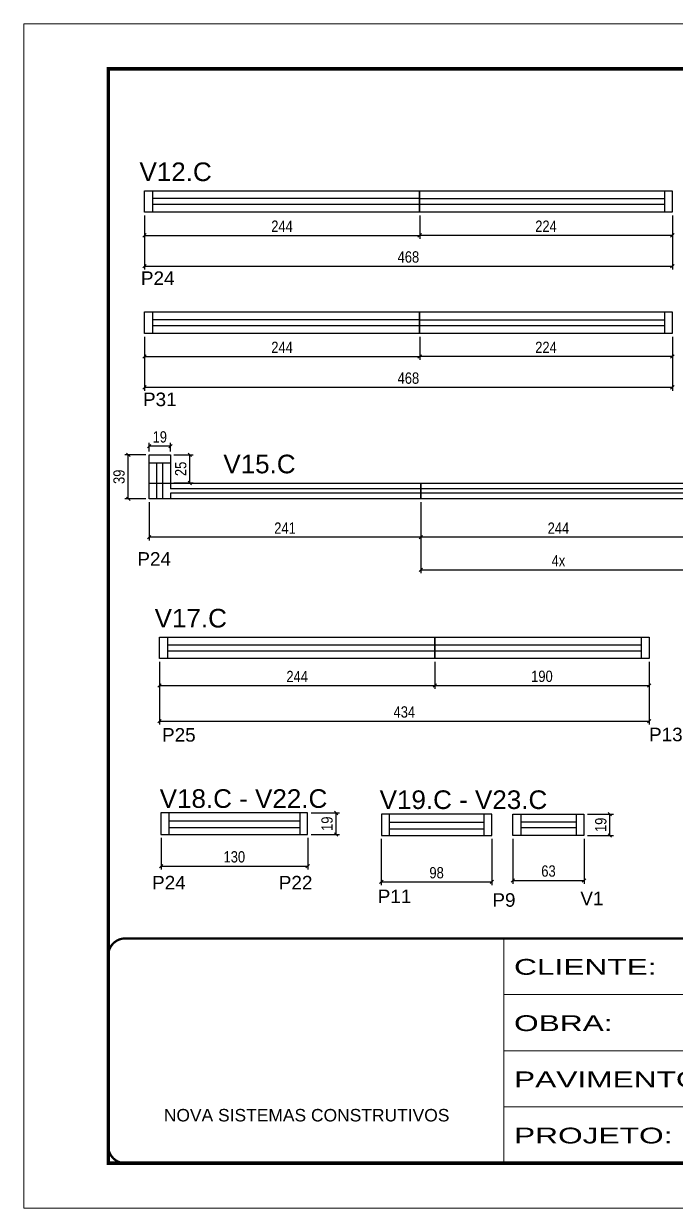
# Model space of a CAD drawing. Header units: millimetres. Extents: x 2437 to 8691, y -1523 to 4121.
# Drawn here: x 7206 to 7784, y -375 to 675 of the extents above; entities that cross this region are included whole.
import ezdxf

# ---------------------------------------------------------------- set-up
doc = ezdxf.new("R2010")
doc.units = ezdxf.units.MM
doc.linetypes.add('CONTINUO', pattern=[0])
doc.linetypes.add('DASHED', pattern=[0.75, 0.5, -0.25])
for name, color, linetype in [('5', 5, 'Continuous'), ('COTA', 241, 'Continuous'), ('NOMENCLATURA', 7, 'Continuous'), ('Painéis', 200, 'Continuous'), ('SARR_2.2x7', 40, 'Continuous'), ('SARR_EDITAR', 141, 'Continuous')]:
    doc.layers.add(name, color=color, linetype=linetype)
doc.layers.add('Folhas', color=255, linetype='Continuous', lineweight=9)
doc.layers.add('SARRAFO DE PRESSAO', color=251, linetype='DASHED', lineweight=9)
doc.styles.add('ARIAL', font='arial.ttf')
doc.styles.add('COTA TECNICA', font='techl___.ttf', dxfattribs={"height": 10})
doc.styles.add('COTA TECNICA-50', font='techl___.ttf', dxfattribs={"height": 10})
doc.styles.get("Standard").update_dxf_attribs({"font": 'arial.ttf'})
doc.styles.add('Tecnologia', font='')
doc.styles.get('Tecnologia').set_extended_font_data('Forgotten Futurist')
doc.dimstyles.new('COTA PAINEL-50', dxfattribs={"dimtxt": 10, "dimasz": 3, "dimexe": 3, "dimexo": 3, "dimgap": 3, "dimtad": 1, "dimdec": 1, "dimzin": 12, "dimdsep": 46, "dimtxsty": 'COTA TECNICA-50', "dimblk1": 'OBLIQUE', "dimblk2": 'OBLIQUE', "dimsah": 1, "dimcen": 0.9, "dimclrd": 4, "dimclre": 4, "dimclrt": 240, "dimadec": 1, "dimazin": 3, "dimtfac": 1, "dimtdec": 1, "dimtmove": 0, "dimatfit": 3, "dimfxl": 1, "dimtolj": 1, "dimtzin": 12, "dimarcsym": 0})
doc.dimstyles.new('PAINEL', dxfattribs={"dimtxt": 10, "dimasz": 3, "dimexe": 3, "dimexo": 3, "dimgap": 3, "dimtad": 1, "dimdec": 1, "dimzin": 12, "dimdsep": 46, "dimtxsty": 'COTA TECNICA', "dimblk1": 'OBLIQUE', "dimblk2": 'OBLIQUE', "dimsah": 1, "dimcen": 0.9, "dimclrd": 4, "dimclre": 4, "dimclrt": 240, "dimadec": 1, "dimazin": 3, "dimtfac": 1, "dimtdec": 1, "dimtmove": 0, "dimatfit": 3, "dimfxl": 1, "dimtolj": 1, "dimtzin": 12, "dimarcsym": 0})

# ---------------------------------------------------------------- blocks, each defined once
blk = doc.blocks.new('9999999999')
at = {"color": 30, "linetype": 'CONTINUO'}
for p, q in [((98564.6, 34230.2), (98564.6, 34429.4)), ((98564.6, 34379.6), (99584, 34379.6)), ((98564.6, 34329.8), (99488, 34329.8)), ((98564.6, 34280), (99488, 34280))]:
    blk.add_line(p, q, dxfattribs=at)
at = {"color": 30, "linetype": 'CONTINUO', "const_width": 2}
blk.add_lwpolyline([(99584, 34230.2), (99584, 34414.4, 0.414214), (99569, 34429.4), (98229, 34429.4, 0.414214), (98214, 34414.4), (98214, 34245.2, 0.414214), (98229, 34230.2), (99584, 34230.2)], format="xyb", dxfattribs=at)
at = {"layer": 'Folhas'}
blk.add_lwpolyline([(98139, 34190.2), (99624, 34190.2), (99624, 35240.2), (98139, 35240.2)], close=True, dxfattribs=at)
at = {"layer": 'Folhas', "color": 30, "const_width": 3}
blk.add_lwpolyline([(98214, 34230.2), (99584, 34230.2), (99584, 35200.2), (98214, 35200.2)], close=True, dxfattribs=at)
at = {"color": 7, "linetype": 'Continuous', "ltscale": 5, "style": 'ARIAL'}
blk.add_text('NOVA SISTEMAS CONSTRUTIVOS', height=11.059, dxfattribs=at).set_placement((98263.2, 34267.2))
at = {"layer": 'Folhas', "color": 7, "style": 'Tecnologia', "width": 1.5}
for s, p in [('CLIENTE:', (98573.7, 34397.2)), ('OBRA:', (98573.7, 34347.3)), ('PAVIMENTO:', (98573.7, 34297.5)), ('PROJETO:', (98573.7, 34247.7))]:
    blk.add_text(s, height=14, dxfattribs=at).set_placement(p)
blk = doc.blocks.new('_Oblique')
at = {"color": 0, "linetype": 'ByBlock', "lineweight": -2}
blk.add_line((-0.5, -0.5), (0.5, 0.5), dxfattribs=at)
blk = doc.blocks.new('*D484')
at = {"layer": 'COTA', "color": 4, "linetype": 'ByBlock', "lineweight": -2, "transparency": 16777216}
for p, q in [((7312.9, 505.1), (7312.9, 484.5)), ((7556.9, 505.1), (7556.9, 484.5)), ((7312.9, 487.5), (7556.9, 487.5))]:
    blk.add_line(p, q, dxfattribs=at)
at = {"layer": 'Defpoints', "color": 0, "linetype": 'ByBlock', "transparency": 16777216}
for p in [(7312.9, 508.1), (7556.9, 508.1), (7556.9, 487.5)]:
    blk.add_point(p, dxfattribs=at)
at = {"layer": 'COTA', "color": 4, "linetype": 'ByBlock', "lineweight": -2, "transparency": 16777216, "xscale": 3, "yscale": 3, "zscale": 3, "rotation": 180}
blk.add_blockref('_Oblique', (7312.9, 487.5), dxfattribs=at)
at = {"layer": 'COTA', "color": 4, "linetype": 'ByBlock', "lineweight": -2, "transparency": 16777216, "xscale": 3, "yscale": 3, "zscale": 3}
blk.add_blockref('_Oblique', (7556.9, 487.5), dxfattribs=at)
at = {"layer": 'COTA', "color": 240, "linetype": 'ByBlock', "transparency": 16777216, "insert": (7434.9, 495.6), "char_height": 10, "attachment_point": 5, "style": 'COTA TECNICA-50'}
blk.add_mtext('\\A1;244', dxfattribs=at)
blk = doc.blocks.new('*D485')
at = {"layer": 'COTA', "color": 4, "linetype": 'ByBlock', "lineweight": -2, "transparency": 16777216}
for p, q in [((7556.9, 505.1), (7556.9, 484.5)), ((7780.9, 505.1), (7780.9, 484.5)), ((7780.9, 487.5), (7556.9, 487.5))]:
    blk.add_line(p, q, dxfattribs=at)
at = {"layer": 'Defpoints', "color": 0, "linetype": 'ByBlock', "transparency": 16777216}
for p in [(7556.9, 508.1), (7780.9, 508.1), (7556.9, 487.5)]:
    blk.add_point(p, dxfattribs=at)
at = {"layer": 'COTA', "color": 4, "linetype": 'ByBlock', "lineweight": -2, "transparency": 16777216, "xscale": 3, "yscale": 3, "zscale": 3, "rotation": 180}
blk.add_blockref('_Oblique', (7556.9, 487.5), dxfattribs=at)
at = {"layer": 'COTA', "color": 4, "linetype": 'ByBlock', "lineweight": -2, "transparency": 16777216, "xscale": 3, "yscale": 3, "zscale": 3}
blk.add_blockref('_Oblique', (7780.9, 487.5), dxfattribs=at)
at = {"layer": 'COTA', "color": 240, "linetype": 'ByBlock', "transparency": 16777216, "insert": (7668.9, 495.6), "char_height": 10, "attachment_point": 5, "style": 'COTA TECNICA-50'}
blk.add_mtext('\\A1;224', dxfattribs=at)
blk = doc.blocks.new('*D504')
at = {"layer": 'COTA', "color": 4, "lineweight": -2, "transparency": 16777216}
for p, q in [((7312.9, 505.1), (7312.9, 457.2)), ((7780.9, 505.1), (7780.9, 457.2)), ((7312.9, 460.2), (7780.9, 460.2))]:
    blk.add_line(p, q, dxfattribs=at)
at = {"layer": 'Defpoints', "color": 0, "transparency": 16777216}
for p in [(7312.9, 508.1), (7780.9, 508.1), (7780.9, 460.2)]:
    blk.add_point(p, dxfattribs=at)
at = {"layer": 'COTA', "color": 4, "lineweight": -2, "transparency": 16777216, "xscale": 3, "yscale": 3, "zscale": 3, "rotation": 180}
blk.add_blockref('_Oblique', (7312.9, 460.2), dxfattribs=at)
at = {"layer": 'COTA', "color": 4, "lineweight": -2, "transparency": 16777216, "xscale": 3, "yscale": 3, "zscale": 3}
blk.add_blockref('_Oblique', (7780.9, 460.2), dxfattribs=at)
at = {"layer": 'COTA', "color": 240, "transparency": 16777216, "insert": (7546.9, 468.3), "char_height": 10, "attachment_point": 5, "style": 'COTA TECNICA'}
blk.add_mtext('\\A1;468', dxfattribs=at)
blk = doc.blocks.new('*D488')
at = {"layer": 'COTA', "color": 4, "linetype": 'ByBlock', "lineweight": -2, "transparency": 16777216}
for p, q in [((7312.9, 397.6), (7312.9, 377.1)), ((7556.9, 397.6), (7556.9, 377.1)), ((7312.9, 380.1), (7556.9, 380.1))]:
    blk.add_line(p, q, dxfattribs=at)
at = {"layer": 'Defpoints', "color": 0, "linetype": 'ByBlock', "transparency": 16777216}
for p in [(7312.9, 400.6), (7556.9, 400.6), (7556.9, 380.1)]:
    blk.add_point(p, dxfattribs=at)
at = {"layer": 'COTA', "color": 4, "linetype": 'ByBlock', "lineweight": -2, "transparency": 16777216, "xscale": 3, "yscale": 3, "zscale": 3, "rotation": 180}
blk.add_blockref('_Oblique', (7312.9, 380.1), dxfattribs=at)
at = {"layer": 'COTA', "color": 4, "linetype": 'ByBlock', "lineweight": -2, "transparency": 16777216, "xscale": 3, "yscale": 3, "zscale": 3}
blk.add_blockref('_Oblique', (7556.9, 380.1), dxfattribs=at)
at = {"layer": 'COTA', "color": 240, "linetype": 'ByBlock', "transparency": 16777216, "insert": (7434.9, 388.2), "char_height": 10, "attachment_point": 5, "style": 'COTA TECNICA-50'}
blk.add_mtext('\\A1;244', dxfattribs=at)
blk = doc.blocks.new('*D489')
at = {"layer": 'COTA', "color": 4, "linetype": 'ByBlock', "lineweight": -2, "transparency": 16777216}
for p, q in [((7556.9, 397.6), (7556.9, 377.1)), ((7780.9, 397.6), (7780.9, 377.1)), ((7780.9, 380.1), (7556.9, 380.1))]:
    blk.add_line(p, q, dxfattribs=at)
at = {"layer": 'Defpoints', "color": 0, "linetype": 'ByBlock', "transparency": 16777216}
for p in [(7556.9, 400.6), (7780.9, 400.6), (7556.9, 380.1)]:
    blk.add_point(p, dxfattribs=at)
at = {"layer": 'COTA', "color": 4, "linetype": 'ByBlock', "lineweight": -2, "transparency": 16777216, "xscale": 3, "yscale": 3, "zscale": 3, "rotation": 180}
blk.add_blockref('_Oblique', (7556.9, 380.1), dxfattribs=at)
at = {"layer": 'COTA', "color": 4, "linetype": 'ByBlock', "lineweight": -2, "transparency": 16777216, "xscale": 3, "yscale": 3, "zscale": 3}
blk.add_blockref('_Oblique', (7780.9, 380.1), dxfattribs=at)
at = {"layer": 'COTA', "color": 240, "linetype": 'ByBlock', "transparency": 16777216, "insert": (7668.9, 388.2), "char_height": 10, "attachment_point": 5, "style": 'COTA TECNICA-50'}
blk.add_mtext('\\A1;224', dxfattribs=at)
blk = doc.blocks.new('*D506')
at = {"layer": 'COTA', "color": 4, "lineweight": -2, "transparency": 16777216}
for p, q in [((7312.9, 397.6), (7312.9, 349.8)), ((7780.9, 397.6), (7780.9, 349.8)), ((7312.9, 352.8), (7780.9, 352.8))]:
    blk.add_line(p, q, dxfattribs=at)
at = {"layer": 'Defpoints', "color": 0, "transparency": 16777216}
for p in [(7312.9, 400.6), (7780.9, 400.6), (7780.9, 352.8)]:
    blk.add_point(p, dxfattribs=at)
at = {"layer": 'COTA', "color": 4, "lineweight": -2, "transparency": 16777216, "xscale": 3, "yscale": 3, "zscale": 3, "rotation": 180}
blk.add_blockref('_Oblique', (7312.9, 352.8), dxfattribs=at)
at = {"layer": 'COTA', "color": 4, "lineweight": -2, "transparency": 16777216, "xscale": 3, "yscale": 3, "zscale": 3}
blk.add_blockref('_Oblique', (7780.9, 352.8), dxfattribs=at)
at = {"layer": 'COTA', "color": 240, "transparency": 16777216, "insert": (7546.9, 360.9), "char_height": 10, "attachment_point": 5, "style": 'COTA TECNICA'}
blk.add_mtext('\\A1;468', dxfattribs=at)
blk = doc.blocks.new('*D507')
at = {"layer": 'COTA', "color": 4, "linetype": 'ByBlock', "lineweight": -2, "transparency": 16777216}
for p, q in [((7522.9, -47.5), (7522.9, -88.6)), ((7620.9, -47.5), (7620.9, -88.6)), ((7522.9, -85.6), (7620.9, -85.6))]:
    blk.add_line(p, q, dxfattribs=at)
at = {"layer": 'Defpoints', "color": 0, "linetype": 'ByBlock', "transparency": 16777216}
for p in [(7522.9, -44.5), (7620.9, -44.5), (7620.9, -85.6)]:
    blk.add_point(p, dxfattribs=at)
at = {"layer": 'COTA', "color": 4, "linetype": 'ByBlock', "lineweight": -2, "transparency": 16777216, "xscale": 3, "yscale": 3, "zscale": 3, "rotation": 180}
blk.add_blockref('_Oblique', (7522.9, -85.6), dxfattribs=at)
at = {"layer": 'COTA', "color": 4, "linetype": 'ByBlock', "lineweight": -2, "transparency": 16777216, "xscale": 3, "yscale": 3, "zscale": 3}
blk.add_blockref('_Oblique', (7620.9, -85.6), dxfattribs=at)
at = {"layer": 'COTA', "color": 240, "linetype": 'ByBlock', "transparency": 16777216, "insert": (7571.9, -77.5), "char_height": 10, "attachment_point": 5, "style": 'COTA TECNICA-50'}
blk.add_mtext('\\A1;98', dxfattribs=at)
blk = doc.blocks.new('*D490')
at = {"layer": 'COTA', "color": 4, "linetype": 'ByBlock', "lineweight": -2, "transparency": 16777216}
for p, q in [((7639.6, -47.5), (7639.6, -87.3)), ((7702.6, -47.5), (7702.6, -87.3)), ((7639.6, -84.3), (7702.6, -84.3))]:
    blk.add_line(p, q, dxfattribs=at)
at = {"layer": 'Defpoints', "color": 0, "linetype": 'ByBlock', "transparency": 16777216}
for p in [(7639.6, -44.5), (7702.6, -44.5), (7702.6, -84.3)]:
    blk.add_point(p, dxfattribs=at)
at = {"layer": 'COTA', "color": 4, "linetype": 'ByBlock', "lineweight": -2, "transparency": 16777216, "xscale": 3, "yscale": 3, "zscale": 3, "rotation": 180}
blk.add_blockref('_Oblique', (7639.6, -84.3), dxfattribs=at)
at = {"layer": 'COTA', "color": 4, "linetype": 'ByBlock', "lineweight": -2, "transparency": 16777216, "xscale": 3, "yscale": 3, "zscale": 3}
blk.add_blockref('_Oblique', (7702.6, -84.3), dxfattribs=at)
at = {"layer": 'COTA', "color": 240, "linetype": 'ByBlock', "transparency": 16777216, "insert": (7671.1, -76), "char_height": 10, "attachment_point": 5, "style": 'COTA TECNICA-50'}
blk.add_mtext('\\A1;63', dxfattribs=at)
blk = doc.blocks.new('*D511')
at = {"layer": 'COTA', "color": 4, "linetype": 'ByBlock', "lineweight": -2, "transparency": 16777216}
for p, q in [((7327.6, -46.5), (7327.6, -74.7)), ((7457.6, -46.5), (7457.6, -74.7)), ((7327.6, -71.7), (7457.6, -71.7))]:
    blk.add_line(p, q, dxfattribs=at)
at = {"layer": 'Defpoints', "color": 0, "linetype": 'ByBlock', "transparency": 16777216}
for p in [(7327.6, -43.5), (7457.6, -43.5), (7457.6, -71.7)]:
    blk.add_point(p, dxfattribs=at)
at = {"layer": 'COTA', "color": 4, "linetype": 'ByBlock', "lineweight": -2, "transparency": 16777216, "xscale": 3, "yscale": 3, "zscale": 3, "rotation": 180}
blk.add_blockref('_Oblique', (7327.6, -71.7), dxfattribs=at)
at = {"layer": 'COTA', "color": 4, "linetype": 'ByBlock', "lineweight": -2, "transparency": 16777216, "xscale": 3, "yscale": 3, "zscale": 3}
blk.add_blockref('_Oblique', (7457.6, -71.7), dxfattribs=at)
at = {"layer": 'COTA', "color": 240, "linetype": 'ByBlock', "transparency": 16777216, "insert": (7392.6, -63.4), "char_height": 10, "attachment_point": 5, "style": 'COTA TECNICA-50'}
blk.add_mtext('\\A1;130', dxfattribs=at)
blk = doc.blocks.new('*D498')
at = {"layer": 'COTA', "color": 4, "lineweight": -2, "transparency": 16777216}
for p, q in [((7460.6, -24.5), (7485.9, -24.5)), ((7482.9, -43.5), (7482.9, -24.5)), ((7460.6, -43.5), (7485.9, -43.5))]:
    blk.add_line(p, q, dxfattribs=at)
at = {"layer": 'Defpoints', "color": 0, "transparency": 16777216}
for p in [(7457.6, -24.5), (7482.9, -24.5), (7457.6, -43.5)]:
    blk.add_point(p, dxfattribs=at)
at = {"layer": 'COTA', "color": 4, "lineweight": -2, "transparency": 16777216, "xscale": 3, "yscale": 3, "zscale": 3}
for p, rotation in [((7482.9, -24.5), 90), ((7482.9, -43.5), 270)]:
    blk.add_blockref('_Oblique', p, dxfattribs=dict(at, rotation=rotation))
at = {"layer": 'COTA', "color": 240, "transparency": 16777216, "insert": (7474.8, -34), "char_height": 10, "attachment_point": 5, "rotation": 90, "style": 'COTA TECNICA'}
blk.add_mtext('\\A1;19', dxfattribs=at)
blk = doc.blocks.new('*D475')
at = {"layer": 'COTA', "color": 4, "lineweight": -2, "transparency": 16777216}
for p, q in [((7317, 251), (7317, 216.9)), ((7558, 251), (7558, 216.9)), ((7558, 219.9), (7317, 219.9))]:
    blk.add_line(p, q, dxfattribs=at)
at = {"layer": 'Defpoints', "color": 0, "transparency": 16777216}
for p in [(7317, 254), (7558, 254), (7317, 219.9)]:
    blk.add_point(p, dxfattribs=at)
at = {"layer": 'COTA', "color": 4, "lineweight": -2, "transparency": 16777216, "xscale": 3, "yscale": 3, "zscale": 3, "rotation": 180}
blk.add_blockref('_Oblique', (7317, 219.9), dxfattribs=at)
at = {"layer": 'COTA', "color": 4, "lineweight": -2, "transparency": 16777216, "xscale": 3, "yscale": 3, "zscale": 3}
blk.add_blockref('_Oblique', (7558, 219.9), dxfattribs=at)
at = {"layer": 'COTA', "color": 240, "transparency": 16777216, "insert": (7437.5, 228), "char_height": 10, "attachment_point": 5, "style": 'COTA TECNICA'}
blk.add_mtext('\\A1;241', dxfattribs=at)
blk = doc.blocks.new('*D476')
at = {"layer": 'COTA', "color": 4, "lineweight": -2, "transparency": 16777216}
for p, q in [((7557.9, 251), (7557.9, 188)), ((7801.9, 251), (7801.9, 188)), ((7557.9, 191), (7801.9, 191))]:
    blk.add_line(p, q, dxfattribs=at)
at = {"layer": 'Defpoints', "color": 0, "transparency": 16777216}
for p in [(7557.9, 254), (7801.9, 254), (7801.9, 191)]:
    blk.add_point(p, dxfattribs=at)
at = {"layer": 'COTA', "color": 4, "lineweight": -2, "transparency": 16777216, "xscale": 3, "yscale": 3, "zscale": 3, "rotation": 180}
blk.add_blockref('_Oblique', (7557.9, 191), dxfattribs=at)
at = {"layer": 'COTA', "color": 4, "lineweight": -2, "transparency": 16777216, "xscale": 3, "yscale": 3, "zscale": 3}
blk.add_blockref('_Oblique', (7801.9, 191), dxfattribs=at)
at = {"layer": 'COTA', "color": 240, "transparency": 16777216, "insert": (7679.9, 199.1), "char_height": 10, "attachment_point": 5, "style": 'COTA TECNICA'}
blk.add_mtext('\\A1;4x', dxfattribs=at)
blk = doc.blocks.new('*D477')
at = {"layer": 'COTA', "color": 4, "lineweight": -2, "transparency": 16777216}
for p, q in [((7557.9, 251), (7557.9, 216.9)), ((7801.9, 251), (7801.9, 216.9)), ((7801.9, 219.9), (7557.9, 219.9))]:
    blk.add_line(p, q, dxfattribs=at)
at = {"layer": 'Defpoints', "color": 0, "transparency": 16777216}
for p in [(7557.9, 254), (7801.9, 254), (7557.9, 219.9)]:
    blk.add_point(p, dxfattribs=at)
at = {"layer": 'COTA', "color": 4, "lineweight": -2, "transparency": 16777216, "xscale": 3, "yscale": 3, "zscale": 3, "rotation": 180}
blk.add_blockref('_Oblique', (7557.9, 219.9), dxfattribs=at)
at = {"layer": 'COTA', "color": 4, "lineweight": -2, "transparency": 16777216, "xscale": 3, "yscale": 3, "zscale": 3}
blk.add_blockref('_Oblique', (7801.9, 219.9), dxfattribs=at)
at = {"layer": 'COTA', "color": 240, "transparency": 16777216, "insert": (7679.9, 228), "char_height": 10, "attachment_point": 5, "style": 'COTA TECNICA'}
blk.add_mtext('\\A1;244', dxfattribs=at)
blk = doc.blocks.new('*D499')
at = {"layer": 'COTA', "color": 4, "lineweight": -2, "transparency": 16777216}
for p, q in [((7314, 293), (7295.6, 293)), ((7298.6, 254), (7298.6, 293)), ((7314, 254), (7295.6, 254))]:
    blk.add_line(p, q, dxfattribs=at)
at = {"layer": 'Defpoints', "color": 0, "transparency": 16777216}
for p in [(7298.6, 293), (7317, 293), (7317, 254)]:
    blk.add_point(p, dxfattribs=at)
at = {"layer": 'COTA', "color": 4, "lineweight": -2, "transparency": 16777216, "xscale": 3, "yscale": 3, "zscale": 3}
for p, rotation in [((7298.6, 293), 90), ((7298.6, 254), 270)]:
    blk.add_blockref('_Oblique', p, dxfattribs=dict(at, rotation=rotation))
at = {"layer": 'COTA', "color": 240, "transparency": 16777216, "insert": (7290.4, 273.5), "char_height": 10, "attachment_point": 5, "rotation": 90, "style": 'COTA TECNICA-50'}
blk.add_mtext('\\A1;39', dxfattribs=at)
blk = doc.blocks.new('*D500')
at = {"layer": 'COTA', "color": 4, "lineweight": -2, "transparency": 16777216}
for p, q in [((7339, 293), (7356.2, 293)), ((7353.2, 268), (7353.2, 293)), ((7339, 268), (7356.2, 268))]:
    blk.add_line(p, q, dxfattribs=at)
at = {"layer": 'Defpoints', "color": 0, "transparency": 16777216}
for p in [(7336, 293), (7353.2, 293), (7336, 268)]:
    blk.add_point(p, dxfattribs=at)
at = {"layer": 'COTA', "color": 4, "lineweight": -2, "transparency": 16777216, "xscale": 3, "yscale": 3, "zscale": 3}
for p, rotation in [((7353.2, 293), 90), ((7353.2, 268), 270)]:
    blk.add_blockref('_Oblique', p, dxfattribs=dict(at, rotation=rotation))
at = {"layer": 'COTA', "color": 240, "transparency": 16777216, "insert": (7345.1, 280.5), "char_height": 10, "attachment_point": 5, "rotation": 90, "style": 'COTA TECNICA-50'}
blk.add_mtext('\\A1;25', dxfattribs=at)
blk = doc.blocks.new('*D501')
at = {"layer": 'COTA', "color": 4, "lineweight": -2, "transparency": 16777216}
for p, q in [((7317, 296), (7317, 303.7)), ((7336, 300.7), (7317, 300.7)), ((7336, 296), (7336, 303.7))]:
    blk.add_line(p, q, dxfattribs=at)
at = {"layer": 'Defpoints', "color": 0, "transparency": 16777216}
for p in [(7317, 300.7), (7317, 293), (7336, 293)]:
    blk.add_point(p, dxfattribs=at)
at = {"layer": 'COTA', "color": 4, "lineweight": -2, "transparency": 16777216, "xscale": 3, "yscale": 3, "zscale": 3, "rotation": 180}
blk.add_blockref('_Oblique', (7317, 300.7), dxfattribs=at)
at = {"layer": 'COTA', "color": 4, "lineweight": -2, "transparency": 16777216, "xscale": 3, "yscale": 3, "zscale": 3}
blk.add_blockref('_Oblique', (7336, 300.7), dxfattribs=at)
at = {"layer": 'COTA', "color": 240, "transparency": 16777216, "insert": (7326.5, 308.8), "char_height": 10, "attachment_point": 5, "style": 'COTA TECNICA-50'}
blk.add_mtext('\\A1;19', dxfattribs=at)
blk = doc.blocks.new('*D478')
at = {"layer": 'COTA', "color": 4, "linetype": 'ByBlock', "lineweight": -2, "transparency": 16777216}
for p, q in [((7326.3, 109.4), (7326.3, 85.5)), ((7570.3, 109.4), (7570.3, 85.5)), ((7326.3, 88.5), (7570.3, 88.5))]:
    blk.add_line(p, q, dxfattribs=at)
at = {"layer": 'Defpoints', "color": 0, "linetype": 'ByBlock', "transparency": 16777216}
for p in [(7326.3, 112.4), (7570.3, 112.4), (7570.3, 88.5)]:
    blk.add_point(p, dxfattribs=at)
at = {"layer": 'COTA', "color": 4, "linetype": 'ByBlock', "lineweight": -2, "transparency": 16777216, "xscale": 3, "yscale": 3, "zscale": 3, "rotation": 180}
blk.add_blockref('_Oblique', (7326.3, 88.5), dxfattribs=at)
at = {"layer": 'COTA', "color": 4, "linetype": 'ByBlock', "lineweight": -2, "transparency": 16777216, "xscale": 3, "yscale": 3, "zscale": 3}
blk.add_blockref('_Oblique', (7570.3, 88.5), dxfattribs=at)
at = {"layer": 'COTA', "color": 240, "linetype": 'ByBlock', "transparency": 16777216, "insert": (7448.3, 96.5), "char_height": 10, "attachment_point": 5, "style": 'COTA TECNICA-50'}
blk.add_mtext('\\A1;244', dxfattribs=at)
blk = doc.blocks.new('*D479')
at = {"layer": 'COTA', "color": 4, "linetype": 'ByBlock', "lineweight": -2, "transparency": 16777216}
for p, q in [((7570.3, 109.4), (7570.3, 85.5)), ((7760.3, 109.4), (7760.3, 85.5)), ((7570.3, 88.5), (7760.3, 88.5))]:
    blk.add_line(p, q, dxfattribs=at)
at = {"layer": 'Defpoints', "color": 0, "linetype": 'ByBlock', "transparency": 16777216}
for p in [(7570.3, 112.4), (7760.3, 112.4), (7760.3, 88.5)]:
    blk.add_point(p, dxfattribs=at)
at = {"layer": 'COTA', "color": 4, "linetype": 'ByBlock', "lineweight": -2, "transparency": 16777216, "xscale": 3, "yscale": 3, "zscale": 3, "rotation": 180}
blk.add_blockref('_Oblique', (7570.3, 88.5), dxfattribs=at)
at = {"layer": 'COTA', "color": 4, "linetype": 'ByBlock', "lineweight": -2, "transparency": 16777216, "xscale": 3, "yscale": 3, "zscale": 3}
blk.add_blockref('_Oblique', (7760.3, 88.5), dxfattribs=at)
at = {"layer": 'COTA', "color": 240, "linetype": 'ByBlock', "transparency": 16777216, "insert": (7665.3, 96.6), "char_height": 10, "attachment_point": 5, "style": 'COTA TECNICA-50'}
blk.add_mtext('\\A1;190', dxfattribs=at)
blk = doc.blocks.new('*D502')
at = {"layer": 'COTA', "color": 4, "lineweight": -2, "transparency": 16777216}
for p, q in [((7326.3, 109.4), (7326.3, 53.8)), ((7760.3, 109.4), (7760.3, 53.8)), ((7326.3, 56.8), (7760.3, 56.8))]:
    blk.add_line(p, q, dxfattribs=at)
at = {"layer": 'Defpoints', "color": 0, "transparency": 16777216}
for p in [(7326.3, 112.4), (7760.3, 112.4), (7760.3, 56.8)]:
    blk.add_point(p, dxfattribs=at)
at = {"layer": 'COTA', "color": 4, "lineweight": -2, "transparency": 16777216, "xscale": 3, "yscale": 3, "zscale": 3, "rotation": 180}
blk.add_blockref('_Oblique', (7326.3, 56.8), dxfattribs=at)
at = {"layer": 'COTA', "color": 4, "lineweight": -2, "transparency": 16777216, "xscale": 3, "yscale": 3, "zscale": 3}
blk.add_blockref('_Oblique', (7760.3, 56.8), dxfattribs=at)
at = {"layer": 'COTA', "color": 240, "transparency": 16777216, "insert": (7543.3, 65), "char_height": 10, "attachment_point": 5, "style": 'COTA TECNICA'}
blk.add_mtext('\\A1;434', dxfattribs=at)
blk = doc.blocks.new('*D517')
at = {"layer": 'COTA', "color": 4, "lineweight": -2, "transparency": 16777216}
for p, q in [((7705.6, -25.5), (7728.6, -25.5)), ((7725.6, -44.5), (7725.6, -25.5)), ((7705.6, -44.5), (7728.6, -44.5))]:
    blk.add_line(p, q, dxfattribs=at)
at = {"layer": 'Defpoints', "color": 0, "transparency": 16777216}
for p in [(7702.6, -25.5), (7725.6, -25.5), (7702.6, -44.5)]:
    blk.add_point(p, dxfattribs=at)
at = {"layer": 'COTA', "color": 4, "lineweight": -2, "transparency": 16777216, "xscale": 3, "yscale": 3, "zscale": 3}
for p, rotation in [((7725.6, -25.5), 90), ((7725.6, -44.5), 270)]:
    blk.add_blockref('_Oblique', p, dxfattribs=dict(at, rotation=rotation))
at = {"layer": 'COTA', "color": 240, "transparency": 16777216, "insert": (7717.5, -35), "char_height": 10, "attachment_point": 5, "rotation": 90, "style": 'COTA TECNICA-50'}
blk.add_mtext('\\A1;19', dxfattribs=at)

msp = doc.modelspace()

# ---------------------------------------------------------------- linework, layer by layer
at = {"layer": 'Painéis'}
for p, q in [((7316.96, 253.97), (7316.96, 292.97)), ((7316.96, 292.97), (7335.96, 292.97)), ((7335.96, 292.97), (7335.96, 267.97))]:
    msp.add_line(p, q, dxfattribs=at)
for points in [[(7556.89, 508.06), (7312.89, 508.06), (7312.89, 527.06), (7556.89, 527.06)], [(7556.89, 527.06), (7556.89, 527.06), (7556.89, 508.06), (7556.89, 508.06)], [(7556.89, 527.06), (7780.87, 527.06), (7780.87, 508.06), (7556.89, 508.06)], [(7556.89, 400.59), (7312.89, 400.59), (7312.89, 419.59), (7556.89, 419.59)], [(7556.89, 419.59), (7556.89, 419.59), (7556.89, 400.59), (7556.89, 400.59)], [(7556.89, 419.59), (7780.87, 419.59), (7780.87, 400.59), (7556.89, 400.59)], [(7557.96, 267.97), (7801.95, 267.97), (7801.95, 253.97), (7557.96, 253.97)], [(7570.33, 112.38), (7326.33, 112.38), (7326.33, 131.38), (7570.33, 131.38)], [(7570.33, 131.38), (7760.33, 131.38), (7760.33, 112.38), (7570.33, 112.38)], [(7702.56, -44.48), (7639.56, -44.48), (7639.56, -25.48), (7702.56, -25.48)]]:
    msp.add_lwpolyline(points, close=True, dxfattribs=at)
msp.add_lwpolyline([(7316.96, 267.97), (7557.96, 267.97), (7557.96, 253.97), (7316.96, 253.97), (7316.96, 267.97)], dxfattribs=at)
at = {"layer": 'Painéis', "linetype": 'ByBlock'}
for points in [[(7327.57, -24.49), (7327.57, -43.49), (7457.57, -43.49), (7457.57, -24.49)], [(7522.92, -25.48), (7522.92, -44.48), (7620.92, -44.48), (7620.92, -25.48)]]:
    msp.add_lwpolyline(points, close=True, dxfattribs=at)
at = {"layer": 'SARR_2.2x7', "linetype": 'Continuous'}
for p, q in [((7319.89, 527.06), (7319.89, 508.06)), ((7773.87, 527.06), (7773.87, 508.06)), ((7556.89, 520.06), (7319.89, 520.06)), ((7319.89, 515.06), (7556.89, 515.06)), ((7556.89, 520.06), (7773.87, 520.06)), ((7556.89, 515.06), (7773.87, 515.06)), ((7319.89, 419.59), (7319.89, 400.59)), ((7556.89, 412.59), (7319.89, 412.59)), ((7556.89, 412.59), (7773.87, 412.59)), ((7773.87, 419.59), (7773.87, 400.59)), ((7319.89, 407.59), (7556.89, 407.59)), ((7556.89, 407.59), (7773.87, 407.59)), ((7316.96, 285.97), (7335.96, 285.97)), ((7323.96, 253.97), (7323.96, 285.97)), ((7328.96, 285.97), (7328.96, 253.97)), ((7333.33, 131.38), (7333.33, 112.38)), ((7753.31, 131.38), (7753.31, 112.38)), ((7570.33, 124.38), (7333.33, 124.38)), ((7333.33, 119.38), (7570.33, 119.38)), ((7753.31, 124.38), (7570.33, 124.38)), ((7570.33, 119.38), (7753.31, 119.38)), ((7334.57, -24.49), (7334.57, -43.49)), ((7334.57, -31.49), (7450.57, -31.49)), ((7450.57, -24.49), (7450.57, -43.49)), ((7529.92, -25.48), (7529.92, -44.48)), ((7613.92, -25.48), (7613.92, -44.48)), ((7646.56, -25.48), (7646.56, -44.48)), ((7695.56, -25.48), (7695.56, -44.48)), ((7334.57, -37.49), (7450.57, -37.49)), ((7529.92, -32.48), (7613.92, -32.48)), ((7529.92, -38.48), (7613.92, -38.48)), ((7695.56, -32.48), (7646.56, -32.48)), ((7646.56, -37.48), (7695.56, -37.48))]:
    msp.add_line(p, q, dxfattribs=at)
at = {"layer": 'SARR_EDITAR', "linetype": 'Continuous'}
for p, q in [((7335.96, 267.97), (7335.96, 262.97)), ((7557.95, 262.97), (7335.96, 262.97)), ((7801.95, 262.97), (7557.95, 262.97)), ((7557.95, 258.97), (7335.96, 258.97)), ((7335.96, 258.97), (7335.96, 253.97)), ((7801.95, 258.97), (7557.95, 258.97))]:
    msp.add_line(p, q, dxfattribs=at)

# ---------------------------------------------------------------- block references
at = {"layer": 'SARRAFO DE PRESSAO', "color": 6, "linetype": 'ByBlock'}
msp.add_blockref('9999999999', (-90933.14, -34565.09), dxfattribs=at)

# ---------------------------------------------------------------- texts
at = {"layer": '5', "linetype": 'Continuous'}
for s, rotation, p in [('P24', 359.99996, (7309.77, 443.54)), ('P31', 359.99996, (7311.6, 336.12)), ('P24', 0.00004, (7306.6, 194.71)), ('P25', 359.99996, (7328.47, 38.77)), ('P13', 359.99996, (7760.22, 39.12)), ('P24', 359.99996, (7319.65, -92.24)), ('P22', 359.99996, (7431.99, -92.24)), ('P11', 359.99996, (7519.71, -104.4)), ('V1', 359.99996, (7699.36, -106.22)), ('P9', 359.99996, (7621.36, -107.6))]:
    msp.add_text(s, height=12, rotation=rotation, dxfattribs=at).set_placement(p)
at = {"layer": 'NOMENCLATURA', "linetype": 'Continuous'}
for s, p in [('V12.C', (7308.5, 535.6)), ('V15.C', (7382.85, 276.59)), ('V17.C', (7321.94, 139.92)), ('V18.C - V22.C', (7326.42, -19.96)), ('V19.C - V23.C', (7521.42, -20.96))]:
    msp.add_text(s, height=16.5, dxfattribs=at).set_placement(p)

# ---------------------------------------------------------------- dimensions: what is measured, and where the dimension line sits
at = {"layer": 'COTA', "color": 1, "linetype": 'ByBlock'}
for base, p1, p2, picture, middle in [((7556.89, 487.51), (7312.89, 508.06), (7556.89, 508.06), '*D484', (7434.89, 495.58)), ((7556.89, 487.51), (7780.87, 508.06), (7556.89, 508.06), '*D485', (7668.88, 495.58)), ((7556.89, 380.08), (7312.89, 400.59), (7556.89, 400.59), '*D488', (7434.89, 388.16)), ((7556.89, 380.08), (7780.87, 400.59), (7556.89, 400.59), '*D489', (7668.88, 388.16)), ((7570.33, 88.45), (7326.33, 112.38), (7570.33, 112.38), '*D478', (7448.33, 96.52)), ((7760.31, 88.45), (7570.33, 112.38), (7760.31, 112.38), '*D479', (7665.32, 96.58)), ((7457.57, -71.67), (7327.57, -43.49), (7457.57, -43.49), '*D511', (7392.57, -63.45)), ((7620.92, -85.65), (7522.92, -44.48), (7620.92, -44.48), '*D507', (7571.92, -77.55)), ((7702.56, -84.26), (7639.56, -44.48), (7702.56, -44.48), '*D490', (7671.06, -76.04))]:
    dim = msp.add_linear_dim(base=base, p1=p1, p2=p2, dimstyle='COTA PAINEL-50', override={"dimarcsym": 1}, dxfattribs=at)
    dim.commit()
    dim.dimension.update_dxf_attribs({"geometry": picture, "text_midpoint": middle})
at = {"layer": 'COTA', "color": 5}
for base, p1, p2, picture, middle in [((7780.87, 460.19), (7312.89, 508.06), (7780.87, 508.06), '*D504', (7546.88, 468.31)), ((7780.87, 352.76), (7312.89, 400.59), (7780.87, 400.59), '*D506', (7546.88, 360.89)), ((7760.31, 56.78), (7326.33, 112.38), (7760.31, 112.38), '*D502', (7543.32, 65))]:
    dim = msp.add_linear_dim(base=base, p1=p1, p2=p2, dimstyle='PAINEL', dxfattribs=at)
    dim.commit()
    dim.dimension.update_dxf_attribs({"geometry": picture, "text_midpoint": middle})
at = {"layer": 'COTA'}
for base, p1, p2, angle, picture, middle in [((7316.96, 300.74), (7335.96, 292.97), (7316.96, 292.97), 180, '*D501', (7326.46, 308.83)), ((7298.61, 292.97), (7316.96, 253.97), (7316.96, 292.97), 90, '*D499', (7290.37, 273.47)), ((7353.18, 292.97), (7335.96, 267.97), (7335.96, 292.97), 90, '*D500', (7345.07, 280.47)), ((7725.62, -25.48), (7702.56, -44.48), (7702.56, -25.48), 90, '*D517', (7717.54, -34.98))]:
    dim = msp.add_linear_dim(base=base, p1=p1, p2=p2, angle=angle, dimstyle='COTA PAINEL-50', dxfattribs=at)
    dim.commit()
    dim.dimension.update_dxf_attribs({"geometry": picture, "text_midpoint": middle})
at = {"layer": 'COTA', "color": 5}
for base, p1, p2, angle, picture, middle in [((7316.96, 219.93), (7557.96, 253.97), (7316.96, 253.97), 180, '*D475', (7437.46, 228)), ((7557.95, 219.93), (7801.95, 253.97), (7557.95, 253.97), 180, '*D477', (7679.95, 228)), ((7482.91, -24.49), (7457.57, -43.49), (7457.57, -24.49), 90, '*D498', (7474.82, -33.99))]:
    dim = msp.add_linear_dim(base=base, p1=p1, p2=p2, angle=angle, dimstyle='PAINEL', dxfattribs=at)
    dim.commit()
    dim.dimension.update_dxf_attribs({"geometry": picture, "text_midpoint": middle})
dim = msp.add_linear_dim(base=(7801.95, 191.03), p1=(7557.95, 253.97), p2=(7801.95, 253.97), angle=180, text='4x', dimstyle='PAINEL', dxfattribs=at)
dim.commit()
dim.dimension.update_dxf_attribs({"geometry": '*D476', "text_midpoint": (7679.95, 199.1)})

doc.saveas('drawing.dxf')
